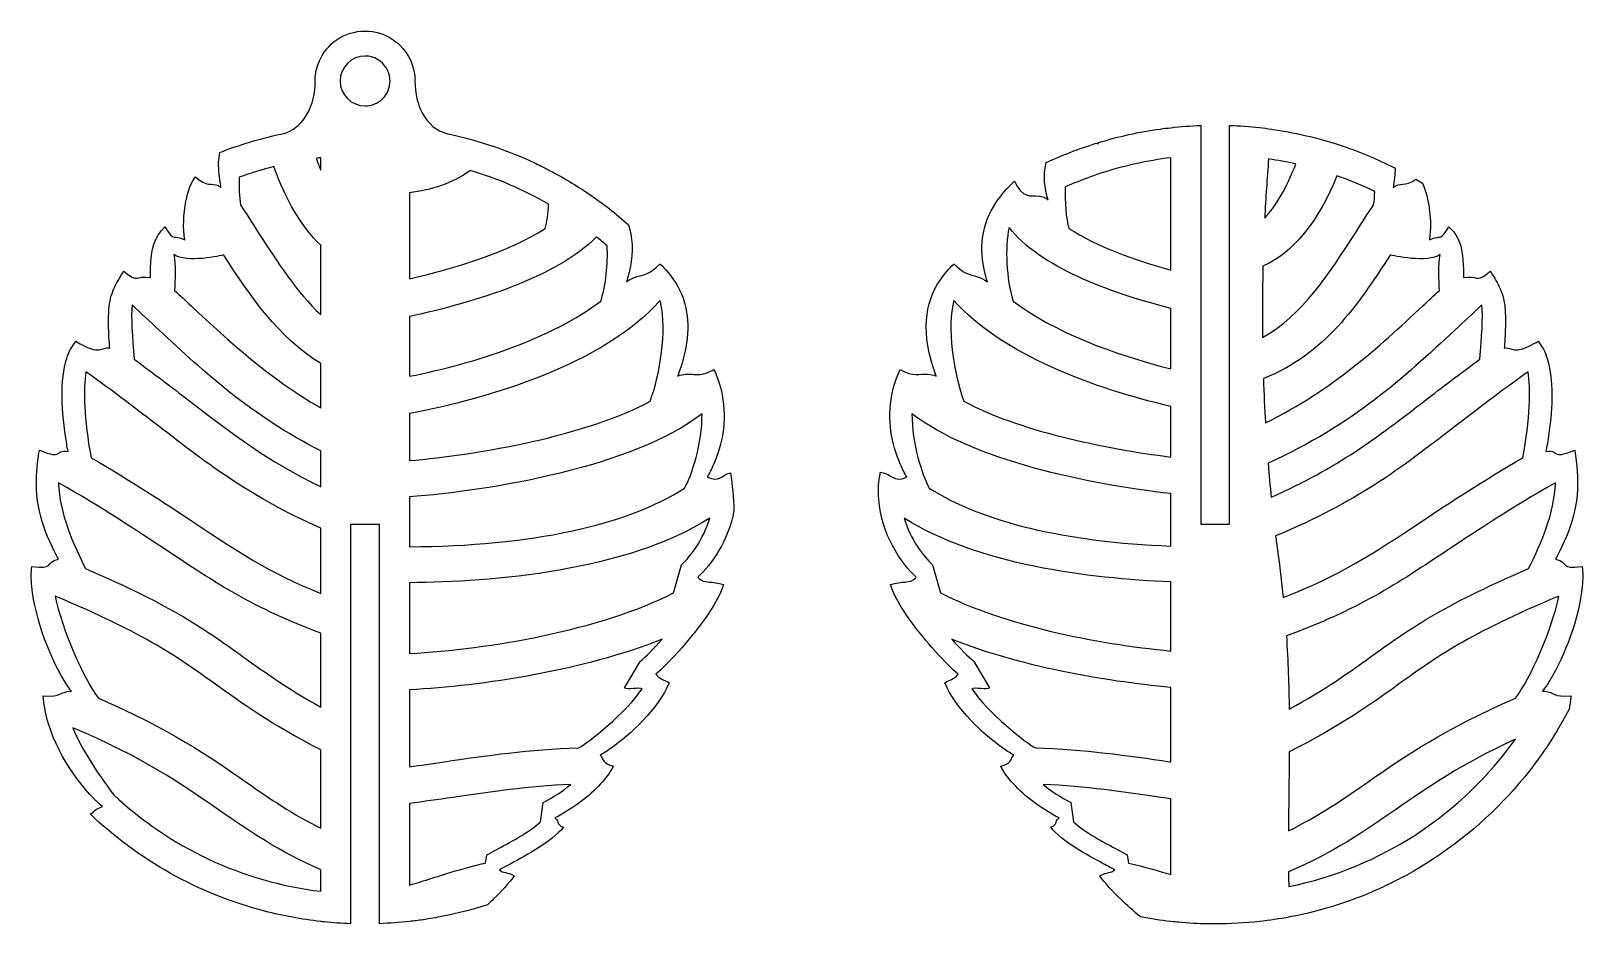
# Model space of a CAD drawing. Extents: x 14 to 419, y -217 to -4.
# Drawn here: x 23.6 to 179.2, y -93.4 to -4 of the extents above; entities that cross this region are included whole.
import ezdxf

# ---------------------------------------------------------------- set-up
doc = ezdxf.new("R2010")
doc.units = 0
doc.header["$MEASUREMENT"] = 0
doc.layers.add('LAYER_1', color=7, linetype='CONTINUOUS')

# ---------------------------------------------------------------- blocks, each defined once
blk = doc.blocks.new('BLOCK_2')
at = {"layer": 'LAYER_1'}
for points, knots in [([(175.83, -69.06), (175.83, -69.06), (175.83, -69.06), (175.83, -69.05), (177.36, -66.57), (178.79, -62.69), (179.09, -59.63), (179.16, -58.91), (179.16, -58.24), (179.09, -57.64), (179.08, -57.64), (179.06, -57.64), (179.05, -57.64), (176.82, -57.89), (177.79, -57.29), (176.42, -56.88), (176.46, -56.81), (176.5, -56.73), (176.53, -56.66), (177.98, -53.82), (178.83, -51.59), (178.58, -48.02), (178.53, -47.39), (178.45, -46.72), (178.33, -46), (178.33, -46), (178.33, -45.99), (178.33, -45.99), (175.77, -47), (176.96, -45.89), (175.45, -46.11), (175.5, -45.86), (175.54, -45.6), (175.59, -45.34), (176.06, -42.53), (176.22, -39.86), (175.82, -37.78), (175.76, -37.43), (175.67, -37.1), (175.57, -36.79), (175.36, -36.12), (175.06, -35.54), (174.68, -35.07), (174.61, -35.11), (174.54, -35.15), (174.48, -35.19), (172.14, -36.58), (172.08, -35.55), (171.26, -35.77), (171.29, -35.52), (171.3, -35.28), (171.32, -35.06), (171.48, -32.54), (171.41, -31.24), (170.96, -30.06), (170.96, -30.05), (170.96, -30.05), (170.96, -30.05), (170.93, -29.97), (170.89, -29.89), (170.86, -29.81), (170.62, -29.25), (170.3, -28.71), (169.87, -28.06), (169.72, -28.18), (169.6, -28.27), (169.49, -28.36), (168.38, -29.18), (168.59, -28.46), (167.2, -28.68), (167.19, -28.37), (167.19, -28.07), (167.18, -27.79), (167.15, -27.05), (167.09, -26.43), (166.99, -25.89), (166.98, -25.89), (166.98, -25.89), (166.98, -25.89), (166.8, -24.96), (166.44, -24.28), (165.73, -23.61), (165.49, -23.98), (165.32, -24.22), (165.19, -24.38), (164.75, -24.87), (164.68, -24.44), (163.76, -24.91), (163.83, -24.43), (163.87, -23.91), (163.87, -23.38), (163.86, -22.51), (163.75, -21.62), (163.58, -20.82), (163.45, -20.22), (163.28, -19.67), (163.07, -19.24), (162.85, -19.1), (162.62, -18.97), (162.4, -18.84), (161.31, -19.66), (160.82, -19.1), (160.13, -19.66), (160.21, -19.18), (160.27, -18.76), (160.3, -18.37), (160.3, -18.36), (160.3, -18.36), (160.3, -18.36), (160.32, -18.14), (160.34, -17.93), (160.35, -17.73), (159.61, -17.35), (158.85, -17), (158.08, -16.67), (157.22, -16.29), (156.33, -15.95), (155.43, -15.64), (154.08, -15.17), (152.7, -14.77), (151.29, -14.45), (150.19, -14.19), (149.07, -13.98), (147.93, -13.82), (147.54, -13.76), (147.14, -13.72), (146.74, -13.67), (145.75, -13.56), (144.75, -13.49), (143.74, -13.45), (143.74, -13.45), (143.74, -53.4), (143.74, -53.4), (143.74, -53.4), (140.84, -53.4), (140.84, -53.4), (140.84, -53.4), (140.84, -13.45), (140.84, -13.45), (139.83, -13.49), (138.83, -13.56), (137.85, -13.68), (137.49, -13.72), (137.13, -13.76), (136.77, -13.81), (134.65, -14.1), (132.6, -14.56), (130.6, -15.17), (130.6, -15.2), (130.6, -15.23), (130.59, -15.25), (130.51, -15.25), (130.44, -15.25), (130.37, -15.24), (128.65, -15.78), (126.98, -16.42), (125.36, -17.18), (125.1, -18.1), (125.1, -19.17), (125.43, -20.5), (125.47, -20.63), (125.51, -20.77), (125.54, -20.91), (125.41, -20.79), (125.28, -20.7), (125.15, -20.64), (124.98, -20.57), (124.81, -20.53), (124.64, -20.52), (123.81, -20.45), (122.95, -20.81), (122.18, -19.05), (121.49, -19.69), (120.84, -20.4), (120.31, -21.21), (119.64, -22.21), (119.14, -23.36), (118.98, -24.72), (118.84, -25.79), (118.91, -26.99), (119.25, -28.35), (119.25, -28.35), (119.25, -28.35), (119.25, -28.35), (119.31, -28.6), (119.39, -28.85), (119.47, -29.11), (117.99, -28.11), (117.78, -28.92), (116.12, -27.33), (116.12, -27.33), (116.11, -27.33), (116.11, -27.33), (115.57, -27.83), (115.07, -28.4), (114.65, -29.05), (113.25, -31.19), (112.69, -34.19), (114.33, -38.55), (114.03, -38.43), (113.77, -38.39), (113.53, -38.36), (113.53, -38.36), (113.52, -38.36), (113.52, -38.36), (112.63, -38.3), (112.07, -38.68), (110.71, -37.89), (110.32, -38.75), (110.05, -39.59), (109.88, -40.42), (109.39, -42.93), (109.84, -45.34), (110.73, -47.36), (110.73, -47.36), (110.73, -47.36), (110.73, -47.36), (110.93, -47.83), (111.15, -48.26), (111.39, -48.68), (109.97, -49.27), (110.02, -48.34), (108.73, -48.19), (108.55, -49.12), (108.5, -50.02), (108.57, -50.88), (108.81, -54.42), (110.81, -57.28), (112.32, -58.69), (112.29, -58.72), (112.27, -58.75), (112.24, -58.79), (111.7, -59.37), (110.88, -59.04), (109.76, -59.43), (109.76, -59.43), (109.75, -59.43), (109.75, -59.43), (110.06, -60.47), (110.8, -61.72), (111.69, -62.97), (111.69, -62.97), (111.69, -62.97), (111.69, -62.97), (113.27, -65.18), (115.33, -67.37), (116.52, -68.4), (116.07, -69.05), (115.7, -68.87), (115.2, -69.29), (116.23, -71.83), (119.16, -74.51), (121, -75.82), (121, -75.82), (121.01, -75.82), (121.01, -75.82), (121.46, -76.14), (121.84, -76.38), (122.12, -76.52), (121.71, -77.02), (121.88, -77.34), (120.8, -77.63), (121.09, -78.21), (121.52, -78.81), (122.08, -79.41), (123.2, -80.63), (124.8, -81.85), (126.64, -82.81), (126.08, -83.3), (126.61, -83.37), (125.81, -83.75), (126.97, -85.19), (129.41, -86.51), (131.07, -87.39), (131.53, -87.63), (131.92, -87.84), (132.23, -88), (131.84, -88.38), (131.45, -88.19), (130.77, -88.59), (130.75, -88.59), (130.74, -88.6), (130.73, -88.61), (131.29, -89.38), (132, -90.16), (132.79, -90.92), (133.43, -91.54), (134.11, -92.14), (134.8, -92.72), (135.8, -92.91), (136.82, -93.06), (137.85, -93.18), (138.12, -93.21), (138.39, -93.23), (138.66, -93.26), (139.62, -93.35), (140.59, -93.4), (141.56, -93.42), (141.56, -93.42), (141.57, -93.42), (141.57, -93.42), (141.81, -93.42), (142.05, -93.43), (142.29, -93.43), (143.8, -93.43), (145.28, -93.34), (146.74, -93.18), (147.75, -93.07), (148.76, -92.92), (149.75, -92.73), (153.1, -92.1), (156.3, -91.05), (159.3, -89.64), (159.3, -89.64), (159.3, -89.64), (159.3, -89.64), (167.23, -85.91), (173.73, -79.67), (177.77, -71.93), (177.85, -71.49), (177.91, -71.04), (177.94, -70.59), (176.09, -70.72), (176.36, -70.24), (175.31, -70.12), (175.25, -70.11), (175.19, -70.1), (175.12, -70.1), (175.25, -69.92), (175.38, -69.73), (175.53, -69.53), (175.63, -69.38), (175.73, -69.22), (175.83, -69.06)], [0, 0, 0, 0, 1, 1, 1, 2, 2, 2, 3, 3, 3, 4, 4, 4, 5, 5, 5, 6, 6, 6, 7, 7, 7, 8, 8, 8, 9, 9, 9, 10, 10, 10, 11, 11, 11, 12, 12, 12, 13, 13, 13, 14, 14, 14, 15, 15, 15, 16, 16, 16, 17, 17, 17, 18, 18, 18, 19, 19, 19, 20, 20, 20, 21, 21, 21, 22, 22, 22, 23, 23, 23, 24, 24, 24, 25, 25, 25, 26, 26, 26, 27, 27, 27, 28, 28, 28, 29, 29, 29, 30, 30, 30, 31, 31, 31, 32, 32, 32, 33, 33, 33, 34, 34, 34, 35, 35, 35, 36, 36, 36, 37, 37, 37, 38, 38, 38, 39, 39, 39, 40, 40, 40, 41, 41, 41, 42, 42, 42, 43, 43, 43, 44, 44, 44, 45, 45, 45, 46, 46, 46, 47, 47, 47, 48, 48, 48, 49, 49, 49, 50, 50, 50, 51, 51, 51, 52, 52, 52, 53, 53, 53, 54, 54, 54, 55, 55, 55, 56, 56, 56, 57, 57, 57, 58, 58, 58, 59, 59, 59, 60, 60, 60, 61, 61, 61, 62, 62, 62, 63, 63, 63, 64, 64, 64, 65, 65, 65, 66, 66, 66, 67, 67, 67, 68, 68, 68, 69, 69, 69, 70, 70, 70, 71, 71, 71, 72, 72, 72, 73, 73, 73, 74, 74, 74, 75, 75, 75, 76, 76, 76, 77, 77, 77, 78, 78, 78, 79, 79, 79, 80, 80, 80, 81, 81, 81, 82, 82, 82, 83, 83, 83, 84, 84, 84, 85, 85, 85, 86, 86, 86, 87, 87, 87, 88, 88, 88, 89, 89, 89, 90, 90, 90, 91, 91, 91, 92, 92, 92, 93, 93, 93, 94, 94, 94, 95, 95, 95, 96, 96, 96, 97, 97, 97, 98, 98, 98, 99, 99, 99, 100, 100, 100, 101, 101, 101, 102, 102, 102, 103, 103, 103, 104, 104, 104, 105, 105, 105, 106, 106, 106, 107, 107, 107, 108, 108, 108, 109, 109, 109, 110, 110, 110, 111, 111, 111, 111]), ([(137.85, -27.95), (134.24, -26.94), (130.31, -25.55), (127.63, -23.76), (127.34, -22.75), (127.21, -21.09), (127.27, -19.61), (128.92, -18.88), (130.62, -18.27), (132.38, -17.78), (133.03, -17.6), (133.69, -17.43), (134.35, -17.29), (135.5, -17.04), (136.66, -16.83), (137.85, -16.69), (137.85, -16.69), (137.85, -27.95), (137.85, -27.95)], [0, 0, 0, 0, 1, 1, 1, 2, 2, 2, 3, 3, 3, 4, 4, 4, 5, 5, 5, 6, 6, 6, 6]), ([(147.65, -16.81), (148.57, -16.95), (149.48, -17.12), (150.37, -17.32), (149.48, -19.65), (148.39, -21.49), (147.26, -22.74), (147.36, -20.71), (147.49, -18.73), (147.65, -16.81)], [0, 0, 0, 0, 1, 1, 1, 2, 2, 2, 3, 3, 3, 3]), ([(147.08, -27.54), (150.12, -26.24), (152.72, -22.98), (154.48, -18.49), (155.79, -18.94), (157.06, -19.47), (158.3, -20.07), (158.27, -20.56), (158.24, -21.02), (158.17, -21.42), (157.58, -22.31), (157, -23.19), (156.45, -24.07), (153.6, -28.48), (151.07, -32.39), (147.05, -34.7), (147.01, -32.3), (147.03, -29.9), (147.08, -27.54)], [0, 0, 0, 0, 1, 1, 1, 2, 2, 2, 3, 3, 3, 4, 4, 4, 5, 5, 5, 6, 6, 6, 6]), ([(137.85, -37.82), (132.18, -36.41), (126.11, -34.14), (122.05, -31.05), (122.05, -31.05), (122.05, -31.04), (122.05, -31.04), (121.34, -28.79), (121.21, -25.72), (121.63, -23.67), (124.7, -27.59), (131.54, -30.17), (137.85, -31.78), (137.85, -31.78), (137.85, -37.82), (137.85, -37.82)], [0, 0, 0, 0, 1, 1, 1, 2, 2, 2, 3, 3, 3, 4, 4, 4, 5, 5, 5, 5]), ([(147.13, -38.82), (147.13, -38.82), (147.13, -38.81), (147.13, -38.81), (153.25, -36.34), (156.53, -31.56), (159.84, -26.43), (159.84, -26.43), (159.85, -26.43), (159.85, -26.43), (160.07, -26.49), (163.57, -27.27), (164.86, -26.39), (164.62, -27.35), (164.74, -28.96), (164.77, -29.98), (164.2, -30.5), (163.65, -31.02), (163.1, -31.53), (158.53, -35.79), (154.19, -39.84), (147.33, -43.25), (147.24, -41.78), (147.18, -40.3), (147.13, -38.82)], [0, 0, 0, 0, 1, 1, 1, 2, 2, 2, 3, 3, 3, 4, 4, 4, 5, 5, 5, 6, 6, 6, 7, 7, 7, 8, 8, 8, 8]), ([(137.85, -46.66), (131.12, -45.82), (122.42, -43.97), (117.11, -41.08), (116.03, -38.23), (115.39, -33.55), (116.11, -30.99), (120.89, -36.43), (130.24, -39.83), (137.85, -41.6), (137.85, -41.6), (137.85, -46.66), (137.85, -46.66)], [0, 0, 0, 0, 1, 1, 1, 2, 2, 2, 3, 3, 3, 4, 4, 4, 4]), ([(147.6, -47.27), (156.17, -43.39), (161.12, -38.78), (166.35, -33.92), (167.22, -33.1), (168.11, -32.27), (169.03, -31.43), (169.16, -32.67), (169, -34.61), (168.83, -36.85), (166.78, -38.35), (165.01, -39.71), (163.37, -40.97), (158.41, -44.8), (154.66, -47.67), (147.91, -50.69), (147.79, -49.57), (147.69, -48.43), (147.6, -47.27)], [0, 0, 0, 0, 1, 1, 1, 2, 2, 2, 3, 3, 3, 4, 4, 4, 5, 5, 5, 6, 6, 6, 6]), ([(148.53, -55.91), (148.46, -55.47), (148.41, -55.02), (148.35, -54.57), (156.61, -51.09), (160.72, -47.92), (166.32, -43.61), (168.44, -41.98), (170.78, -40.18), (173.66, -38.13), (173.92, -39.76), (173.86, -42.87), (173.14, -46.74), (168.98, -49.14), (165.84, -51.22), (162.99, -53.11), (158.32, -56.21), (154.77, -58.57), (149.11, -60.73), (148.96, -59.19), (148.77, -57.59), (148.53, -55.91)], [0, 0, 0, 0, 1, 1, 1, 2, 2, 2, 3, 3, 3, 4, 4, 4, 5, 5, 5, 6, 6, 6, 7, 7, 7, 7]), ([(137.85, -55.58), (127.32, -55.18), (118.82, -53.15), (113.64, -49.77), (112.94, -48.55), (111.87, -45.27), (111.9, -42.32), (117.95, -47.02), (129.64, -49.39), (137.85, -50.33), (137.85, -50.33), (137.85, -55.58), (137.85, -55.58)], [0, 0, 0, 0, 1, 1, 1, 2, 2, 2, 3, 3, 3, 4, 4, 4, 4]), ([(165.69, -55.93), (168.66, -53.96), (171.94, -51.78), (176.4, -49.24), (176.31, -52.3), (174.91, -55.48), (173.69, -57.84), (164.98, -61.56), (161.5, -64.07), (157.84, -66.7), (155.63, -68.29), (153.37, -69.93), (149.71, -71.93), (149.68, -69.56), (149.6, -67.13), (149.43, -64.56), (156.46, -62.06), (160.57, -59.33), (165.69, -55.93)], [0, 0, 0, 0, 1, 1, 1, 2, 2, 2, 3, 3, 3, 4, 4, 4, 5, 5, 5, 6, 6, 6, 6]), ([(137.85, -66.09), (130.27, -65.36), (121.11, -63.51), (114.77, -60.27), (114.77, -60.27), (113.97, -57.47), (113.97, -57.47), (113.02, -56.6), (111.75, -54.91), (111.12, -52.78), (118.48, -57.45), (129.62, -58.84), (137.85, -59.17), (137.85, -59.17), (137.85, -66.09), (137.85, -66.09)], [0, 0, 0, 0, 1, 1, 1, 2, 2, 2, 3, 3, 3, 4, 4, 4, 5, 5, 5, 5]), ([(172.4, -70.81), (165.31, -73.87), (161.24, -76.69), (157.59, -79.22), (155.01, -81), (152.71, -82.6), (149.64, -84.1), (149.65, -82.74), (149.66, -81.4), (149.68, -80.08), (149.7, -78.78), (149.71, -77.49), (149.72, -76.2), (155.06, -73.47), (157.91, -71.42), (160.68, -69.42), (164.28, -66.84), (167.68, -64.37), (176.75, -60.59), (176.07, -63.92), (173.86, -68.91), (172.4, -70.81)], [0, 0, 0, 0, 1, 1, 1, 2, 2, 2, 3, 3, 3, 4, 4, 4, 5, 5, 5, 6, 6, 6, 7, 7, 7, 7]), ([(137.85, -77.2), (137.8, -77.2), (137.76, -77.19), (137.71, -77.18), (133.63, -76.58), (129.11, -75.91), (124.3, -75.8), (124.3, -75.8), (124.3, -75.8), (124.3, -75.8), (123.39, -75.36), (119.42, -72.21), (117.91, -69.87), (118.08, -69.72), (119.51, -70.01), (119.67, -69.78), (119.67, -69.78), (118.11, -67.14), (118.11, -67.14), (117.54, -66.64), (116.74, -65.85), (115.9, -64.92), (122.68, -67.61), (130.99, -69.11), (137.85, -69.73), (137.85, -69.73), (137.85, -77.2), (137.85, -77.2)], [0, 0, 0, 0, 1, 1, 1, 2, 2, 2, 3, 3, 3, 4, 4, 4, 5, 5, 5, 6, 6, 6, 7, 7, 7, 8, 8, 8, 9, 9, 9, 9]), ([(149.67, -89.68), (149.66, -89.19), (149.65, -88.7), (149.65, -88.21), (154.19, -86.26), (157.2, -84.18), (160.36, -81.99), (163.62, -79.73), (166.96, -77.42), (172.4, -74.91), (167.06, -82.38), (158.99, -87.8), (149.67, -89.68)], [0, 0, 0, 0, 1, 1, 1, 2, 2, 2, 3, 3, 3, 4, 4, 4, 4]), ([(137.85, -88.49), (136.6, -88.11), (135.23, -87.7), (133.59, -87.33), (133.59, -87.33), (133.46, -86.5), (133.46, -86.5), (133.21, -86.36), (132.9, -86.19), (132.54, -86), (131.27, -85.33), (129.25, -84.27), (128.09, -83.21), (128.09, -83.21), (127.82, -81.27), (127.82, -81.27), (126.81, -80.74), (125.86, -80.12), (125.06, -79.46), (129.23, -79.62), (133.24, -80.22), (136.89, -80.75), (137.21, -80.8), (137.53, -80.85), (137.85, -80.89), (137.85, -80.89), (137.85, -88.49), (137.85, -88.49)], [0, 0, 0, 0, 1, 1, 1, 2, 2, 2, 3, 3, 3, 4, 4, 4, 5, 5, 5, 6, 6, 6, 7, 7, 7, 8, 8, 8, 9, 9, 9, 9])]:
    blk.add_open_spline(points, degree=3, knots=knots, dxfattribs=at)

msp = doc.modelspace()

# ---------------------------------------------------------------- linework, layer by layer
at = {"layer": 'LAYER_1'}
for points, knots in [([(90.52, -58.79), (90.49, -58.75), (90.47, -58.72), (90.44, -58.69), (91.78, -57.44), (93.52, -55.03), (94.05, -52.02), (94, -50.75), (93.89, -49.49), (93.71, -48.25), (92.74, -48.49), (92.66, -49.22), (91.37, -48.68), (91.61, -48.26), (91.83, -47.83), (92.03, -47.36), (92.03, -47.36), (92.03, -47.36), (92.03, -47.36), (92.45, -46.41), (92.76, -45.38), (92.93, -44.3), (93.13, -43.06), (93.13, -41.75), (92.87, -40.42), (92.71, -39.59), (92.44, -38.75), (92.05, -37.89), (91.57, -38.17), (91.19, -38.3), (90.87, -38.36), (90.26, -38.47), (89.81, -38.32), (89.24, -38.36), (89.24, -38.36), (89.23, -38.36), (89.23, -38.36), (88.99, -38.39), (88.73, -38.43), (88.42, -38.55), (88.87, -37.36), (89.16, -36.27), (89.31, -35.27), (89.7, -32.61), (89.13, -30.6), (88.11, -29.05), (87.68, -28.4), (87.18, -27.83), (86.65, -27.33), (86.65, -27.33), (86.64, -27.33), (86.64, -27.33), (85.53, -28.38), (85.07, -28.38), (84.45, -28.56), (84.13, -28.64), (83.78, -28.78), (83.28, -29.11), (83.37, -28.85), (83.44, -28.6), (83.5, -28.35), (83.5, -28.35), (83.5, -28.35), (83.5, -28.35), (83.56, -28.13), (83.61, -27.91), (83.65, -27.7), (83.98, -26.04), (83.88, -24.62), (83.5, -23.4), (82.25, -22.3), (80.94, -21.28), (79.56, -20.34), (78.91, -19.9), (78.24, -19.47), (77.57, -19.07), (76.82, -18.62), (76.06, -18.2), (75.28, -17.8), (74.8, -17.55), (74.31, -17.32), (73.82, -17.09), (72.58, -16.52), (71.32, -16.01), (70.02, -15.57), (69.97, -15.55), (69.91, -15.53), (69.86, -15.52), (68.48, -15.05), (67.05, -14.65), (65.6, -14.34), (65.58, -14.33), (65.55, -14.33), (65.52, -14.32), (65.42, -14.3), (65.32, -14.28), (65.23, -14.26), (64.26, -14), (63.41, -13.29), (62.84, -12.25), (62.84, -12.25), (62.84, -12.25), (62.84, -12.25), (62.36, -11.37), (62.08, -10.27), (62.08, -9), (62.08, -7.57), (61.48, -6.29), (60.52, -5.38), (60.3, -5.16), (60.05, -4.97), (59.79, -4.8), (59.01, -4.29), (58.08, -4), (57.08, -4), (55.01, -4), (53.24, -5.25), (52.48, -7.04), (52.49, -7.06), (52.5, -7.09), (52.51, -7.11), (52.49, -7.1), (52.47, -7.1), (52.45, -7.1), (52.23, -7.65), (52.1, -8.25), (52.08, -8.88), (52.08, -8.92), (52.08, -8.96), (52.08, -9), (52.08, -9.14), (52.07, -9.27), (52.07, -9.41), (51.94, -11.98), (50.62, -13.81), (48.93, -14.26), (48.83, -14.28), (48.74, -14.3), (48.63, -14.32), (46.54, -14.77), (44.49, -15.39), (42.53, -16.16), (42.38, -16.82), (42.37, -17.5), (42.45, -18.36), (42.45, -18.36), (42.45, -18.36), (42.45, -18.37), (42.48, -18.68), (42.53, -19.01), (42.59, -19.38), (42.6, -19.47), (42.62, -19.56), (42.63, -19.66), (42.54, -19.58), (42.44, -19.53), (42.35, -19.48), (41.73, -19.21), (41.2, -19.61), (40.08, -18.6), (40.08, -18.6), (40.08, -18.61), (40.08, -18.61), (39.7, -19.05), (39.38, -19.86), (39.18, -20.82), (39.16, -20.91), (39.15, -20.99), (39.13, -21.08), (38.88, -22.31), (38.81, -23.74), (39, -24.91), (37.79, -24.3), (38.05, -25.22), (37.02, -23.61), (35.9, -24.67), (35.66, -25.77), (35.58, -27.79), (35.57, -28.07), (35.56, -28.37), (35.56, -28.68), (34.03, -28.44), (34.44, -29.34), (32.89, -28.06), (32.46, -28.71), (32.14, -29.25), (31.9, -29.81), (31.36, -31.06), (31.27, -32.36), (31.44, -35.06), (31.46, -35.28), (31.47, -35.52), (31.49, -35.77), (30.66, -35.54), (30.62, -36.63), (28.08, -35.07), (27.7, -35.54), (27.4, -36.12), (27.18, -36.79), (26.49, -38.96), (26.62, -42.06), (27.17, -45.34), (27.21, -45.6), (27.26, -45.86), (27.31, -46.11), (25.8, -45.89), (26.98, -47), (24.43, -45.99), (24.43, -45.99), (24.43, -46), (24.43, -46), (24.3, -46.72), (24.23, -47.39), (24.18, -48.02), (23.92, -51.59), (24.78, -53.82), (26.23, -56.66), (26.26, -56.73), (26.3, -56.81), (26.34, -56.88), (24.96, -57.29), (25.94, -57.9), (23.67, -57.64), (23.6, -58.24), (23.6, -58.91), (23.67, -59.63), (23.99, -62.9), (25.59, -67.09), (27.23, -69.53), (27.37, -69.73), (27.5, -69.92), (27.64, -70.1), (26.36, -70.18), (26.77, -70.73), (24.82, -70.59), (24.85, -70.99), (24.9, -71.39), (24.97, -71.79), (25.02, -72.1), (25.08, -72.4), (25.16, -72.7), (26.08, -76.41), (28.56, -79.54), (30.07, -81.06), (30.07, -81.06), (30.08, -81.06), (30.08, -81.06), (30.34, -81.31), (30.56, -81.52), (30.75, -81.67), (29.66, -82.09), (30.07, -82.24), (29.51, -82.41), (34.36, -87.02), (40.36, -90.43), (47.04, -92.15), (48.85, -92.62), (50.72, -92.97), (52.63, -93.18), (52.75, -93.19), (52.87, -93.21), (53, -93.22), (53.87, -93.31), (54.74, -93.37), (55.63, -93.4), (55.63, -93.4), (55.63, -53.43), (55.63, -53.43), (55.63, -53.43), (58.53, -53.43), (58.53, -53.43), (58.53, -53.43), (58.53, -93.4), (58.53, -93.4), (59.54, -93.36), (60.54, -93.29), (61.53, -93.18), (61.97, -93.13), (62.41, -93.07), (62.86, -93.01), (62.86, -93.01), (62.87, -93.01), (62.87, -93), (62.87, -93), (62.88, -93), (62.88, -93), (62.88, -93), (62.89, -93), (62.89, -93), (63.56, -92.91), (64.21, -92.8), (64.87, -92.66), (64.87, -92.66), (64.87, -92.66), (64.87, -92.66), (66.4, -92.36), (67.89, -91.98), (69.35, -91.5), (69.56, -91.31), (69.77, -91.11), (69.97, -90.92), (70.75, -90.16), (71.47, -89.38), (72.03, -88.61), (71.33, -88.18), (70.92, -88.38), (70.54, -88), (70.78, -87.87), (71.08, -87.71), (71.42, -87.53), (71.51, -87.48), (71.6, -87.44), (71.69, -87.39), (73.35, -86.51), (75.78, -85.19), (76.96, -83.75), (76.14, -83.37), (76.68, -83.3), (76.11, -82.81), (77.96, -81.85), (79.56, -80.63), (80.68, -79.41), (81.24, -78.81), (81.67, -78.21), (81.95, -77.63), (80.88, -77.34), (81.04, -77.02), (80.64, -76.52), (80.92, -76.38), (81.3, -76.14), (81.75, -75.82), (81.75, -75.82), (81.76, -75.82), (81.76, -75.82), (83.61, -74.51), (86.52, -71.83), (87.56, -69.29), (87.06, -68.87), (86.69, -69.05), (86.23, -68.4), (87.42, -67.37), (89.49, -65.18), (91.06, -62.97), (91.06, -62.97), (91.06, -62.97), (91.06, -62.97), (91.96, -61.72), (92.7, -60.47), (93.01, -59.43), (93.01, -59.43), (93, -59.43), (93, -59.43), (91.88, -59.04), (91.05, -59.37), (90.52, -58.79)], [0, 0, 0, 0, 1, 1, 1, 2, 2, 2, 3, 3, 3, 4, 4, 4, 5, 5, 5, 6, 6, 6, 7, 7, 7, 8, 8, 8, 9, 9, 9, 10, 10, 10, 11, 11, 11, 12, 12, 12, 13, 13, 13, 14, 14, 14, 15, 15, 15, 16, 16, 16, 17, 17, 17, 18, 18, 18, 19, 19, 19, 20, 20, 20, 21, 21, 21, 22, 22, 22, 23, 23, 23, 24, 24, 24, 25, 25, 25, 26, 26, 26, 27, 27, 27, 28, 28, 28, 29, 29, 29, 30, 30, 30, 31, 31, 31, 32, 32, 32, 33, 33, 33, 34, 34, 34, 35, 35, 35, 36, 36, 36, 37, 37, 37, 38, 38, 38, 39, 39, 39, 40, 40, 40, 41, 41, 41, 42, 42, 42, 43, 43, 43, 44, 44, 44, 45, 45, 45, 46, 46, 46, 47, 47, 47, 48, 48, 48, 49, 49, 49, 50, 50, 50, 51, 51, 51, 52, 52, 52, 53, 53, 53, 54, 54, 54, 55, 55, 55, 56, 56, 56, 57, 57, 57, 58, 58, 58, 59, 59, 59, 60, 60, 60, 61, 61, 61, 62, 62, 62, 63, 63, 63, 64, 64, 64, 65, 65, 65, 66, 66, 66, 67, 67, 67, 68, 68, 68, 69, 69, 69, 70, 70, 70, 71, 71, 71, 72, 72, 72, 73, 73, 73, 74, 74, 74, 75, 75, 75, 76, 76, 76, 77, 77, 77, 78, 78, 78, 79, 79, 79, 80, 80, 80, 81, 81, 81, 82, 82, 82, 83, 83, 83, 84, 84, 84, 85, 85, 85, 86, 86, 86, 87, 87, 87, 88, 88, 88, 89, 89, 89, 90, 90, 90, 91, 91, 91, 92, 92, 92, 93, 93, 93, 94, 94, 94, 95, 95, 95, 96, 96, 96, 97, 97, 97, 98, 98, 98, 99, 99, 99, 100, 100, 100, 101, 101, 101, 102, 102, 102, 103, 103, 103, 104, 104, 104, 105, 105, 105, 106, 106, 106, 107, 107, 107, 108, 108, 108, 109, 109, 109, 110, 110, 110, 111, 111, 111, 112, 112, 112, 113, 113, 113, 114, 114, 114, 115, 115, 115, 116, 116, 116, 117, 117, 117, 118, 118, 118, 118]), ([(58.86, -10.75), (58.41, -11.21), (57.78, -11.5), (57.08, -11.5), (55.7, -11.5), (54.58, -10.38), (54.58, -9), (54.58, -7.62), (55.7, -6.5), (57.08, -6.5), (57.99, -6.5), (58.79, -6.99), (59.22, -7.72), (59.45, -8.09), (59.58, -8.53), (59.58, -9), (59.58, -9.68), (59.31, -10.3), (58.86, -10.75)], [0, 0, 0, 0, 1, 1, 1, 2, 2, 2, 3, 3, 3, 4, 4, 4, 5, 5, 5, 6, 6, 6, 6]), ([(52.63, -17.93), (52.47, -17.55), (52.32, -17.16), (52.18, -16.75), (52.32, -16.73), (52.48, -16.71), (52.63, -16.69), (52.63, -16.69), (52.63, -17.93), (52.63, -17.93)], [0, 0, 0, 0, 1, 1, 1, 2, 2, 2, 3, 3, 3, 3]), ([(52.63, -32.4), (50.24, -30.15), (48.36, -27.23), (46.31, -24.07), (45.75, -23.19), (45.18, -22.31), (44.59, -21.42), (44.46, -20.63), (44.43, -19.61), (44.47, -18.64), (45.6, -18.23), (46.75, -17.87), (47.94, -17.57), (47.94, -17.57), (47.94, -17.57), (47.94, -17.57), (49.11, -20.89), (50.72, -23.6), (52.63, -25.45), (52.63, -25.45), (52.63, -32.4), (52.63, -32.4)], [0, 0, 0, 0, 1, 1, 1, 2, 2, 2, 3, 3, 3, 4, 4, 4, 5, 5, 5, 6, 6, 6, 7, 7, 7, 7]), ([(61.53, -20.21), (63.72, -19.9), (65.84, -19.3), (67.62, -17.96), (70.39, -18.78), (73.02, -19.92), (75.47, -21.33), (75.43, -22.26), (75.31, -23.13), (75.13, -23.76), (71.57, -26.14), (65.8, -27.82), (61.53, -28.81), (61.53, -28.81), (61.53, -20.21), (61.53, -20.21)], [0, 0, 0, 0, 1, 1, 1, 2, 2, 2, 3, 3, 3, 4, 4, 4, 5, 5, 5, 5]), ([(61.53, -32.59), (68.09, -31.17), (76.25, -28.69), (80.28, -24.62), (80.64, -24.92), (81, -25.21), (81.35, -25.52), (81.44, -27.32), (81.23, -29.4), (80.71, -31.04), (80.71, -31.04), (80.71, -31.05), (80.71, -31.05), (75.82, -34.77), (68.03, -37.3), (61.53, -38.58), (61.53, -38.58), (61.53, -32.59), (61.53, -32.59)], [0, 0, 0, 0, 1, 1, 1, 2, 2, 2, 3, 3, 3, 4, 4, 4, 5, 5, 5, 6, 6, 6, 6]), ([(52.63, -41.74), (47.32, -38.67), (43.58, -35.18), (39.66, -31.53), (39.11, -31.02), (38.56, -30.5), (37.99, -29.98), (38.01, -28.96), (38.14, -27.35), (37.9, -26.39), (39.19, -27.27), (42.68, -26.49), (42.91, -26.43), (42.91, -26.43), (42.92, -26.43), (42.92, -26.43), (45.64, -30.65), (48.34, -34.64), (52.63, -37.29), (52.63, -37.29), (52.63, -41.74), (52.63, -41.74)], [0, 0, 0, 0, 1, 1, 1, 2, 2, 2, 3, 3, 3, 4, 4, 4, 5, 5, 5, 6, 6, 6, 7, 7, 7, 7]), ([(61.53, -42.3), (69.47, -40.84), (81, -37.32), (86.56, -31.09), (86.59, -31.06), (86.62, -31.03), (86.65, -30.99), (86.68, -31.1), (86.71, -31.21), (86.73, -31.32), (86.73, -31.32), (86.73, -31.32), (86.73, -31.32), (86.73, -31.32), (86.73, -31.33), (86.73, -31.33), (87.31, -33.94), (86.69, -38.35), (85.65, -41.08), (79.39, -44.49), (68.43, -46.45), (61.53, -47.02), (61.53, -47.02), (61.53, -42.3), (61.53, -42.3)], [0, 0, 0, 0, 1, 1, 1, 2, 2, 2, 3, 3, 3, 4, 4, 4, 5, 5, 5, 6, 6, 6, 7, 7, 7, 8, 8, 8, 8]), ([(52.63, -49.65), (47.22, -47), (43.77, -44.35), (39.39, -40.97), (37.75, -39.71), (35.97, -38.35), (33.93, -36.85), (33.75, -34.61), (33.6, -32.67), (33.73, -31.43), (34.65, -32.27), (35.53, -33.1), (36.41, -33.92), (41.1, -38.28), (45.57, -42.45), (52.63, -46.05), (52.63, -46.05), (52.63, -49.65), (52.63, -49.65)], [0, 0, 0, 0, 1, 1, 1, 2, 2, 2, 3, 3, 3, 4, 4, 4, 5, 5, 5, 6, 6, 6, 6]), ([(52.63, -60.33), (47.55, -58.28), (44.15, -56.02), (39.77, -53.11), (36.92, -51.22), (33.78, -49.14), (29.61, -46.74), (28.9, -42.87), (28.84, -39.76), (29.1, -38.13), (31.98, -40.18), (34.32, -41.98), (36.44, -43.61), (41.62, -47.6), (45.53, -50.61), (52.63, -53.79), (52.63, -53.79), (52.63, -60.33), (52.63, -60.33)], [0, 0, 0, 0, 1, 1, 1, 2, 2, 2, 3, 3, 3, 4, 4, 4, 5, 5, 5, 6, 6, 6, 6]), ([(61.53, -50.65), (69.53, -50.04), (83.91, -47.72), (90.86, -42.32), (90.89, -45.27), (89.82, -48.55), (89.11, -49.77), (83.39, -53.5), (73.62, -55.59), (61.53, -55.65), (61.53, -55.65), (61.53, -50.65), (61.53, -50.65)], [0, 0, 0, 0, 1, 1, 1, 2, 2, 2, 3, 3, 3, 4, 4, 4, 4]), ([(52.63, -71.71), (49.22, -69.8), (47.04, -68.23), (44.91, -66.7), (41.25, -64.07), (37.78, -61.56), (29.07, -57.84), (27.85, -55.48), (26.45, -52.3), (26.35, -49.24), (30.81, -51.78), (34.1, -53.96), (37.06, -55.93), (42.02, -59.22), (46.02, -61.87), (52.63, -64.31), (52.63, -64.31), (52.63, -71.71), (52.63, -71.71)], [0, 0, 0, 0, 1, 1, 1, 2, 2, 2, 3, 3, 3, 4, 4, 4, 5, 5, 5, 6, 6, 6, 6]), ([(88.79, -57.47), (88.79, -57.47), (87.99, -60.27), (87.99, -60.27), (80.67, -64.01), (69.58, -65.9), (61.53, -66.35), (61.53, -66.35), (61.53, -59.25), (61.53, -59.25), (69.81, -59.17), (83.21, -58.13), (91.64, -52.78), (91, -54.91), (89.74, -56.6), (88.79, -57.47)], [0, 0, 0, 0, 1, 1, 1, 2, 2, 2, 3, 3, 3, 4, 4, 4, 5, 5, 5, 5]), ([(52.63, -83.85), (49.8, -82.43), (47.6, -80.91), (45.16, -79.22), (41.52, -76.69), (37.45, -73.87), (30.35, -70.81), (28.9, -68.91), (26.69, -63.92), (26.01, -60.59), (35.07, -64.37), (38.48, -66.84), (42.08, -69.42), (44.77, -71.36), (47.55, -73.37), (52.63, -75.99), (52.63, -75.99), (52.63, -83.85), (52.63, -83.85)], [0, 0, 0, 0, 1, 1, 1, 2, 2, 2, 3, 3, 3, 4, 4, 4, 5, 5, 5, 6, 6, 6, 6]), ([(84.65, -67.14), (84.65, -67.14), (83.09, -69.78), (83.09, -69.78), (83.25, -70.01), (84.68, -69.72), (84.85, -69.87), (83.33, -72.21), (79.37, -75.36), (78.46, -75.8), (78.46, -75.8), (78.46, -75.8), (78.46, -75.8), (73.65, -75.91), (69.13, -76.58), (65.04, -77.18), (63.82, -77.37), (62.64, -77.54), (61.53, -77.69), (61.53, -77.69), (61.53, -69.98), (61.53, -69.98), (68.88, -69.58), (78.92, -68.07), (86.85, -64.92), (86.02, -65.85), (85.22, -66.64), (84.65, -67.14)], [0, 0, 0, 0, 1, 1, 1, 2, 2, 2, 3, 3, 3, 4, 4, 4, 5, 5, 5, 6, 6, 6, 7, 7, 7, 8, 8, 8, 9, 9, 9, 9]), ([(52.63, -90.16), (44.67, -89.2), (37.48, -85.71), (31.9, -80.51), (31.9, -80.51), (31.89, -80.51), (31.89, -80.51), (30.4, -78.53), (28.69, -75.97), (27.78, -73.77), (34.8, -76.74), (38.65, -79.4), (42.39, -81.99), (45.45, -84.11), (48.36, -86.11), (52.63, -88), (52.63, -88), (52.63, -90.16), (52.63, -90.16)], [0, 0, 0, 0, 1, 1, 1, 2, 2, 2, 3, 3, 3, 4, 4, 4, 5, 5, 5, 6, 6, 6, 6]), ([(74.93, -81.27), (74.93, -81.27), (74.67, -83.21), (74.67, -83.21), (73.51, -84.27), (71.48, -85.33), (70.21, -86), (69.86, -86.19), (69.54, -86.36), (69.3, -86.5), (69.3, -86.5), (69.16, -87.33), (69.16, -87.33), (67.01, -87.82), (65.32, -88.36), (63.78, -88.85), (62.99, -89.1), (62.25, -89.34), (61.53, -89.53), (61.53, -89.53), (61.53, -81.36), (61.53, -81.36), (62.93, -81.18), (64.39, -80.97), (65.87, -80.75), (69.52, -80.22), (73.53, -79.62), (77.69, -79.46), (76.9, -80.12), (75.95, -80.74), (74.93, -81.27)], [0, 0, 0, 0, 1, 1, 1, 2, 2, 2, 3, 3, 3, 4, 4, 4, 5, 5, 5, 6, 6, 6, 7, 7, 7, 8, 8, 8, 9, 9, 9, 10, 10, 10, 10])]:
    msp.add_open_spline(points, degree=3, knots=knots, dxfattribs=at)

# ---------------------------------------------------------------- block references
msp.add_blockref('BLOCK_2', (0, 0), dxfattribs=at)

doc.saveas('drawing.dxf')
